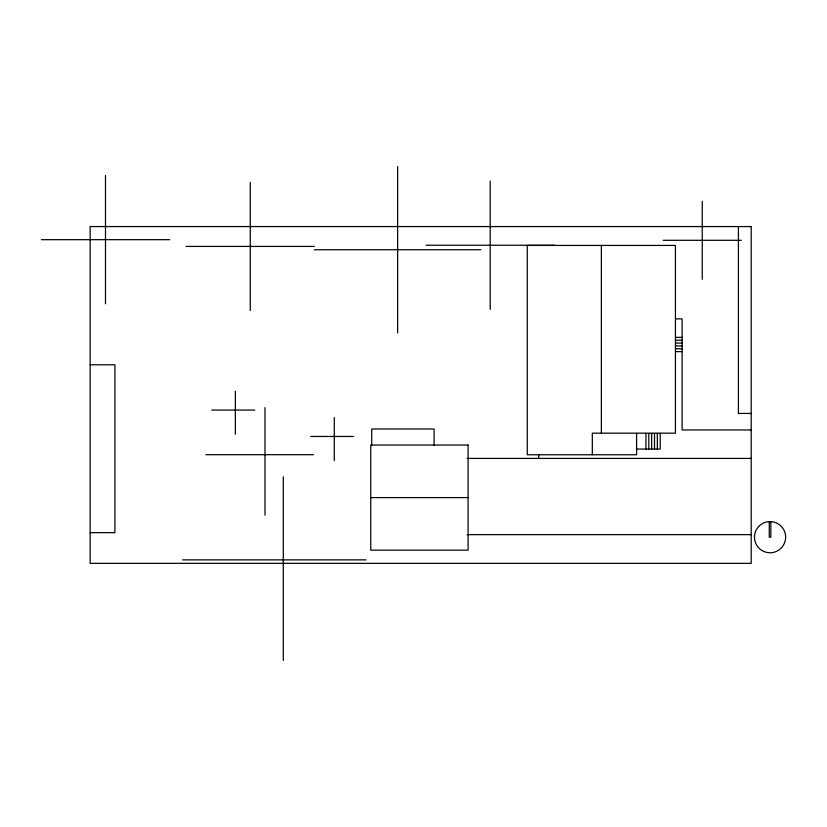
<?xml version="1.0" encoding="UTF-8"?>
<svg xmlns="http://www.w3.org/2000/svg" width="827" height="827" viewBox="0 0 827 827"><rect width="100%" height="100%" fill="white"/><g stroke="black" fill="none" stroke-linecap="round" stroke-linejoin="round"><path stroke-width="1.24" d="M41.35 239.675L169.649 239.675M663.233 240.306L741.261 240.306M426.07 245.247L554.359 245.247M186.106 246.425L314.405 246.425M314.446 249.744L480.807 249.744M675.659 318.871L682.12 318.871L682.12 429.957L751.205 429.957M675.659 337.375L682.12 337.375M675.659 340.217L682.12 340.217M675.659 343.071L682.12 343.071M675.659 345.924L682.12 345.924M675.659 348.777L682.12 348.777M675.659 351.63L682.12 351.63M90.143 364.79L114.912 364.79L114.912 532.66L90.143 532.66M211.712 410.068L254.757 410.068M751.205 413.428L738.408 413.428L738.408 226.577M310.642 436.46L353.687 436.46M637.007 449.061L660.204 449.061L660.204 433.42M205.902 454.695L313.526 454.695M467.131 458.416L751.205 458.416M370.765 497.596L468.082 497.596M467.131 534.635L751.205 534.635M182.581 559.879L366.154 559.879M770.836 521.641L770.836 537.178L769.275 537.178L769.275 521.641M702.247 201.292L702.247 279.319M657.351 433.42L657.351 449.061M654.508 433.42L654.508 449.061M651.655 433.42L651.655 449.061M648.802 433.42L648.802 449.061M645.949 433.42L645.949 449.061M636.594 433.42L636.594 454.767L527.275 454.767L527.275 245.423L675.442 245.423L675.442 433.172L592.318 433.172L592.318 454.767M601.363 245.423L601.363 433.172M538.687 454.674L538.687 458.416M490.215 181.092L490.215 309.391M434.082 445.205L434.082 428.986L371.716 428.986L371.716 445.205M397.632 166.568L397.632 332.93M334.284 417.625L334.284 460.67M283.289 476.859L283.289 660.432M265.002 407.587L265.002 515.211M250.261 182.281L250.261 310.57M235.354 391.233L235.354 434.278M105.494 175.52L105.494 303.819M770.061 521.589L768.025 521.723A15.589 15.589 0 0 0 756.912 545.562A15.589 15.589 0 0 0 783.21 545.562A15.589 15.589 0 0 0 772.098 521.723L770.061 521.589M751.205 226.577L90.143 226.577L90.143 563.342L751.205 563.342L751.205 226.577M468.082 445.029L370.765 445.029L370.765 550.162L468.082 550.162L468.082 445.029"/></g></svg>
